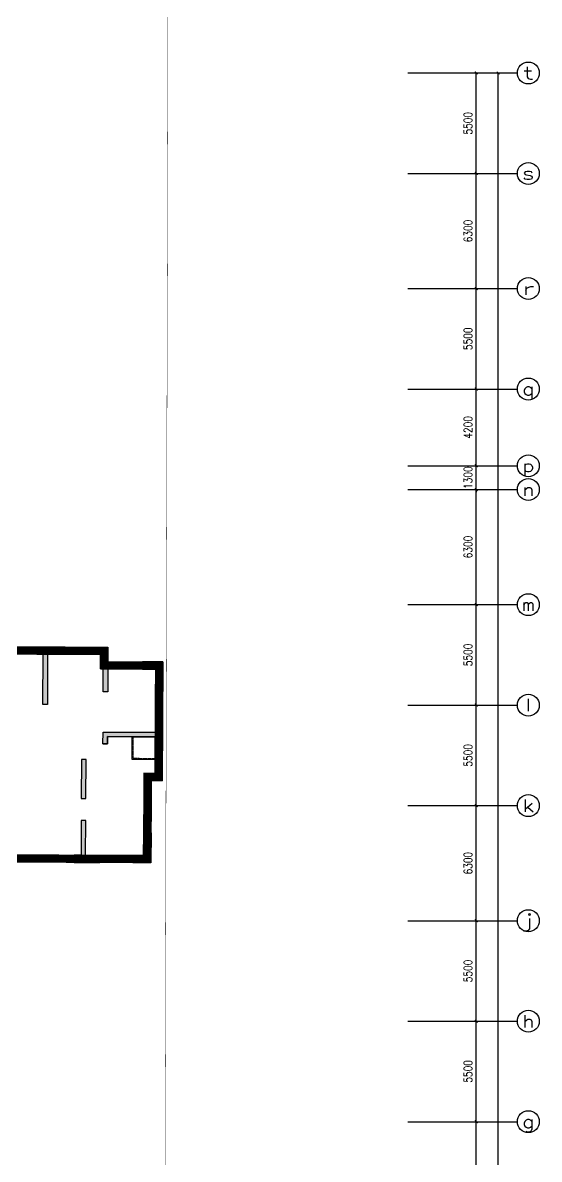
# Model space of a CAD drawing. Extents: x -1348811 to 123514, y -640545 to 749356.
# Drawn here: x -492066 to -463787, y -75716 to -13509 of the extents above; entities that cross this region are included whole.
import ezdxf
from ezdxf.enums import TextEntityAlignment as Align

# ---------------------------------------------------------------- set-up
doc = ezdxf.new("R2010")
doc.units = 0
doc.header["$LTSCALE"] = 10
doc.header["$MEASUREMENT"] = 0
doc.linetypes.add('DASH', pattern=[0.35, 0.25, -0.1])
doc.linetypes.add('DASHDOT', pattern=[25.4, 12.7, -6.35, 0, -6.35])
doc.layers.get('0').update_dxf_attribs({"linetype": 'CONTINUOUS'})
doc.layers.get('Defpoints').update_dxf_attribs({"linetype": 'CONTINUOUS'})
for name, color, linetype in [('AXIS', 3, 'CONTINUOUS'), ('AXIS_TEXT', 7, 'CONTINUOUS'), ('dxh', 252, 'CONTINUOUS'), ('dxsqt', 1, 'CONTINUOUS'), ('JPS-J-0', 6, 'CONTINUOUS'), ('PUB_HATCH', 9, 'CONTINUOUS'), ('wall', 8, 'CONTINUOUS'), ('控制线', 5, 'CONTINUOUS')]:
    doc.layers.add(name, color=color, linetype=linetype)
doc.styles.add('_TCH_AXIS', font='COMPLEX', dxfattribs={"bigfont": 'GBCBIG'})
doc.styles.add('COMPLEX', font='COMPLEX')
doc.styles.add('DIM_FONT', font='SIMPLEX', dxfattribs={"width": 0.8, "bigfont": 'HZTXT'})
doc.dimstyles.new('DIMN150', dxfattribs={"dimscale": 1.5, "dimtxt": 300, "dimasz": 100, "dimexe": 250, "dimexo": 300, "dimgap": 150, "dimtad": 1, "dimdec": 0, "dimzin": 0, "dimdsep": 46, "dimtxsty": 'DIM_FONT', "dimblk": 'ARCHTICK', "dimcen": 0.09, "dimclrt": 7, "dimazin": 2, "dimtfac": 1, "dimtdec": 0, "dimtix": 1, "dimtmove": 2, "dimatfit": 3, "dimfxl": 0, "dimtolj": 1, "dimtzin": 0, "dimarcsym": 0})

# ---------------------------------------------------------------- blocks, each defined once
blk = doc.blocks.new('_ArchTick')
at = {"color": 0, "linetype": 'ByBlock', "const_width": 0.4}
blk.add_lwpolyline([(-0.5, -0.5), (0.5, 0.5)], dxfattribs=at)
blk = doc.blocks.new('*D1962')
at = {"layer": 'AXIS', "color": 0, "lineweight": -2}
for p, q in [((-470537, -16259), (-465662, -16259)), ((-466037, -227593), (-466037, -16259)), ((-470537, -227593), (-465662, -227593))]:
    blk.add_line(p, q, dxfattribs=at)
at = {"layer": 'Defpoints', "color": 0}
for p in [(-470987, -16259), (-466037, -16259), (-470987, -227593)]:
    blk.add_point(p, dxfattribs=at)
at = {"layer": 'AXIS', "color": 0, "lineweight": -2, "xscale": 150, "yscale": 150, "zscale": 150}
for p, rotation in [((-466037, -16259), 90), ((-466037, -227593), 270)]:
    blk.add_blockref('_ArchTick', p, dxfattribs=dict(at, rotation=rotation))
at = {"layer": 'AXIS', "color": 7, "insert": (-466487, -121926), "char_height": 450, "attachment_point": 5, "rotation": 90, "style": 'DIM_FONT'}
blk.add_mtext('\\A1;211333', dxfattribs=at)
blk = doc.blocks.new('*D1991')
at = {"layer": 'AXIS', "color": 0, "lineweight": -2}
for p, q in [((-470537, -73659), (-466862, -73659)), ((-467237, -79959), (-467237, -73659)), ((-470537, -79959), (-466862, -79959))]:
    blk.add_line(p, q, dxfattribs=at)
at = {"layer": 'Defpoints', "color": 0}
for p in [(-470987, -73659), (-467237, -73659), (-470987, -79959)]:
    blk.add_point(p, dxfattribs=at)
at = {"layer": 'AXIS', "color": 0, "lineweight": -2, "xscale": 150, "yscale": 150, "zscale": 150}
for p, rotation in [((-467237, -73659), 90), ((-467237, -79959), 270)]:
    blk.add_blockref('_ArchTick', p, dxfattribs=dict(at, rotation=rotation))
at = {"layer": 'AXIS', "color": 7, "insert": (-467687, -76809), "char_height": 450, "attachment_point": 5, "rotation": 90, "style": 'DIM_FONT'}
blk.add_mtext('\\A1;6300', dxfattribs=at)
blk = doc.blocks.new('*D1992')
at = {"layer": 'AXIS', "color": 0, "lineweight": -2}
for p, q in [((-470537, -68159), (-466862, -68159)), ((-467237, -73659), (-467237, -68159)), ((-470537, -73659), (-466862, -73659))]:
    blk.add_line(p, q, dxfattribs=at)
at = {"layer": 'Defpoints', "color": 0}
for p in [(-470987, -68159), (-467237, -68159), (-470987, -73659)]:
    blk.add_point(p, dxfattribs=at)
at = {"layer": 'AXIS', "color": 0, "lineweight": -2, "xscale": 150, "yscale": 150, "zscale": 150}
for p, rotation in [((-467237, -68159), 90), ((-467237, -73659), 270)]:
    blk.add_blockref('_ArchTick', p, dxfattribs=dict(at, rotation=rotation))
at = {"layer": 'AXIS', "color": 7, "insert": (-467687, -70909), "char_height": 450, "attachment_point": 5, "rotation": 90, "style": 'DIM_FONT'}
blk.add_mtext('\\A1;5500', dxfattribs=at)
blk = doc.blocks.new('*D1993')
at = {"layer": 'AXIS', "color": 0, "lineweight": -2}
for p, q in [((-470537, -62659), (-466862, -62659)), ((-467237, -68159), (-467237, -62659)), ((-470537, -68159), (-466862, -68159))]:
    blk.add_line(p, q, dxfattribs=at)
at = {"layer": 'Defpoints', "color": 0}
for p in [(-470987, -62659), (-467237, -62659), (-470987, -68159)]:
    blk.add_point(p, dxfattribs=at)
at = {"layer": 'AXIS', "color": 0, "lineweight": -2, "xscale": 150, "yscale": 150, "zscale": 150}
for p, rotation in [((-467237, -62659), 90), ((-467237, -68159), 270)]:
    blk.add_blockref('_ArchTick', p, dxfattribs=dict(at, rotation=rotation))
at = {"layer": 'AXIS', "color": 7, "insert": (-467687, -65409), "char_height": 450, "attachment_point": 5, "rotation": 90, "style": 'DIM_FONT'}
blk.add_mtext('\\A1;5500', dxfattribs=at)
blk = doc.blocks.new('*D1994')
at = {"layer": 'AXIS', "color": 0, "lineweight": -2}
for p, q in [((-470537, -56359), (-466862, -56359)), ((-467237, -62659), (-467237, -56359)), ((-470537, -62659), (-466862, -62659))]:
    blk.add_line(p, q, dxfattribs=at)
at = {"layer": 'Defpoints', "color": 0}
for p in [(-470987, -56359), (-467237, -56359), (-470987, -62659)]:
    blk.add_point(p, dxfattribs=at)
at = {"layer": 'AXIS', "color": 0, "lineweight": -2, "xscale": 150, "yscale": 150, "zscale": 150}
for p, rotation in [((-467237, -56359), 90), ((-467237, -62659), 270)]:
    blk.add_blockref('_ArchTick', p, dxfattribs=dict(at, rotation=rotation))
at = {"layer": 'AXIS', "color": 7, "insert": (-467687, -59509), "char_height": 450, "attachment_point": 5, "rotation": 90, "style": 'DIM_FONT'}
blk.add_mtext('\\A1;6300', dxfattribs=at)
blk = doc.blocks.new('*D1995')
at = {"layer": 'AXIS', "color": 0, "lineweight": -2}
for p, q in [((-470537, -50859), (-466862, -50859)), ((-467237, -56359), (-467237, -50859)), ((-470537, -56359), (-466862, -56359))]:
    blk.add_line(p, q, dxfattribs=at)
at = {"layer": 'Defpoints', "color": 0}
for p in [(-470987, -50859), (-467237, -50859), (-470987, -56359)]:
    blk.add_point(p, dxfattribs=at)
at = {"layer": 'AXIS', "color": 0, "lineweight": -2, "xscale": 150, "yscale": 150, "zscale": 150}
for p, rotation in [((-467237, -50859), 90), ((-467237, -56359), 270)]:
    blk.add_blockref('_ArchTick', p, dxfattribs=dict(at, rotation=rotation))
at = {"layer": 'AXIS', "color": 7, "insert": (-467687, -53609), "char_height": 450, "attachment_point": 5, "rotation": 90, "style": 'DIM_FONT'}
blk.add_mtext('\\A1;5500', dxfattribs=at)
blk = doc.blocks.new('*D1914')
at = {"layer": 'AXIS', "color": 0, "lineweight": -2}
for p, q in [((-470537, -45359), (-466862, -45359)), ((-467237, -50859), (-467237, -45359)), ((-470537, -50859), (-466862, -50859))]:
    blk.add_line(p, q, dxfattribs=at)
at = {"layer": 'Defpoints', "color": 0}
for p in [(-470987, -45359), (-467237, -45359), (-470987, -50859)]:
    blk.add_point(p, dxfattribs=at)
at = {"layer": 'AXIS', "color": 0, "lineweight": -2, "xscale": 150, "yscale": 150, "zscale": 150}
for p, rotation in [((-467237, -45359), 90), ((-467237, -50859), 270)]:
    blk.add_blockref('_ArchTick', p, dxfattribs=dict(at, rotation=rotation))
at = {"layer": 'AXIS', "color": 7, "insert": (-467687, -48109), "char_height": 450, "attachment_point": 5, "rotation": 90, "style": 'DIM_FONT'}
blk.add_mtext('\\A1;5500', dxfattribs=at)
blk = doc.blocks.new('*D1915')
at = {"layer": 'AXIS', "color": 0, "lineweight": -2}
for p, q in [((-470537, -39059), (-466862, -39059)), ((-467237, -45359), (-467237, -39059)), ((-470537, -45359), (-466862, -45359))]:
    blk.add_line(p, q, dxfattribs=at)
at = {"layer": 'Defpoints', "color": 0}
for p in [(-470987, -39059), (-467237, -39059), (-470987, -45359)]:
    blk.add_point(p, dxfattribs=at)
at = {"layer": 'AXIS', "color": 0, "lineweight": -2, "xscale": 150, "yscale": 150, "zscale": 150}
for p, rotation in [((-467237, -39059), 90), ((-467237, -45359), 270)]:
    blk.add_blockref('_ArchTick', p, dxfattribs=dict(at, rotation=rotation))
at = {"layer": 'AXIS', "color": 7, "insert": (-467687, -42209), "char_height": 450, "attachment_point": 5, "rotation": 90, "style": 'DIM_FONT'}
blk.add_mtext('\\A1;6300', dxfattribs=at)
blk = doc.blocks.new('*D1916')
at = {"layer": 'AXIS', "color": 0, "lineweight": -2}
for p, q in [((-470537, -37759), (-466862, -37759)), ((-467237, -37759), (-467237, -37609)), ((-467237, -39059), (-467237, -37759)), ((-470537, -39059), (-466862, -39059)), ((-467237, -39059), (-467237, -39209))]:
    blk.add_line(p, q, dxfattribs=at)
at = {"layer": 'Defpoints', "color": 0}
for p in [(-470987, -37759), (-467237, -37759), (-470987, -39059)]:
    blk.add_point(p, dxfattribs=at)
at = {"layer": 'AXIS', "color": 0, "lineweight": -2, "xscale": 150, "yscale": 150, "zscale": 150}
for p, rotation in [((-467237, -37759), 270), ((-467237, -39059), 90)]:
    blk.add_blockref('_ArchTick', p, dxfattribs=dict(at, rotation=rotation))
at = {"layer": 'AXIS', "color": 7, "insert": (-467687, -38409), "char_height": 450, "attachment_point": 5, "rotation": 90, "style": 'DIM_FONT'}
blk.add_mtext('\\A1;1300', dxfattribs=at)
blk = doc.blocks.new('*D1917')
at = {"layer": 'AXIS', "color": 0, "lineweight": -2}
for p, q in [((-470537, -33559), (-466862, -33559)), ((-467237, -37759), (-467237, -33559)), ((-470537, -37759), (-466862, -37759))]:
    blk.add_line(p, q, dxfattribs=at)
at = {"layer": 'Defpoints', "color": 0}
for p in [(-470987, -33559), (-467237, -33559), (-470987, -37759)]:
    blk.add_point(p, dxfattribs=at)
at = {"layer": 'AXIS', "color": 0, "lineweight": -2, "xscale": 150, "yscale": 150, "zscale": 150}
for p, rotation in [((-467237, -33559), 90), ((-467237, -37759), 270)]:
    blk.add_blockref('_ArchTick', p, dxfattribs=dict(at, rotation=rotation))
at = {"layer": 'AXIS', "color": 7, "insert": (-467687, -35659), "char_height": 450, "attachment_point": 5, "rotation": 90, "style": 'DIM_FONT'}
blk.add_mtext('\\A1;4200', dxfattribs=at)
blk = doc.blocks.new('*D1918')
at = {"layer": 'AXIS', "color": 0, "lineweight": -2}
for p, q in [((-470537, -28059), (-466862, -28059)), ((-467237, -33559), (-467237, -28059)), ((-470537, -33559), (-466862, -33559))]:
    blk.add_line(p, q, dxfattribs=at)
at = {"layer": 'Defpoints', "color": 0}
for p in [(-470987, -28059), (-467237, -28059), (-470987, -33559)]:
    blk.add_point(p, dxfattribs=at)
at = {"layer": 'AXIS', "color": 0, "lineweight": -2, "xscale": 150, "yscale": 150, "zscale": 150}
for p, rotation in [((-467237, -28059), 90), ((-467237, -33559), 270)]:
    blk.add_blockref('_ArchTick', p, dxfattribs=dict(at, rotation=rotation))
at = {"layer": 'AXIS', "color": 7, "insert": (-467687, -30809), "char_height": 450, "attachment_point": 5, "rotation": 90, "style": 'DIM_FONT'}
blk.add_mtext('\\A1;5500', dxfattribs=at)
blk = doc.blocks.new('*D1919')
at = {"layer": 'AXIS', "color": 0, "lineweight": -2}
for p, q in [((-470537, -21759), (-466862, -21759)), ((-467237, -28059), (-467237, -21759)), ((-470537, -28059), (-466862, -28059))]:
    blk.add_line(p, q, dxfattribs=at)
at = {"layer": 'Defpoints', "color": 0}
for p in [(-470987, -21759), (-467237, -21759), (-470987, -28059)]:
    blk.add_point(p, dxfattribs=at)
at = {"layer": 'AXIS', "color": 0, "lineweight": -2, "xscale": 150, "yscale": 150, "zscale": 150}
for p, rotation in [((-467237, -21759), 90), ((-467237, -28059), 270)]:
    blk.add_blockref('_ArchTick', p, dxfattribs=dict(at, rotation=rotation))
at = {"layer": 'AXIS', "color": 7, "insert": (-467687, -24909), "char_height": 450, "attachment_point": 5, "rotation": 90, "style": 'DIM_FONT'}
blk.add_mtext('\\A1;6300', dxfattribs=at)
blk = doc.blocks.new('*D1920')
at = {"layer": 'AXIS', "color": 0, "lineweight": -2}
for p, q in [((-470537, -16259), (-466862, -16259)), ((-467237, -21759), (-467237, -16259)), ((-470537, -21759), (-466862, -21759))]:
    blk.add_line(p, q, dxfattribs=at)
at = {"layer": 'Defpoints', "color": 0}
for p in [(-470987, -16259), (-467237, -16259), (-470987, -21759)]:
    blk.add_point(p, dxfattribs=at)
at = {"layer": 'AXIS', "color": 0, "lineweight": -2, "xscale": 150, "yscale": 150, "zscale": 150}
for p, rotation in [((-467237, -16259), 90), ((-467237, -21759), 270)]:
    blk.add_blockref('_ArchTick', p, dxfattribs=dict(at, rotation=rotation))
at = {"layer": 'AXIS', "color": 7, "insert": (-467687, -19009), "char_height": 450, "attachment_point": 5, "rotation": 90, "style": 'DIM_FONT'}
blk.add_mtext('\\A1;5500', dxfattribs=at)
blk = doc.blocks.new('_AXISO')
blk.add_circle((0, 0), 0.5)
at = {"layer": 'AXIS_TEXT', "style": 'COMPLEX', "width": 1.041667}
blk.add_attdef('A', text='', height=0.56, dxfattribs=at).set_placement((-0.25, -0.28), (0.25, -0.28), align=Align.FIT)
blk = doc.blocks.new('f-fjg')
at = {"layer": 'dxh'}
for points in [[(17800, 3800), (15050, 3800), (15050, 3100), (15300, 3100), (15300, 3400), (17400, 3400), (17400, 1900), (15050, 1900), (15050, 1175), (15300, 1175), (15300, 1700), (17400, 1700), (17400, -450), (15300, -450), (15300, 75), (15050, 75), (15050, -1175), (15300, -1175), (15300, -650), (17650, -650), (17650, 400), (18700, 400), (18700, 800), (17800, 800)], [(10150, -800), (10400, -800), (10400, 3100), (11000, 3100), (11000, 3500), (10000, 3500), (10000, 800), (9100, 800), (9100, 400), (10150, 400)], [(12900, -2900), (13150, -2900), (13150, 2000), (12900, 2000)], [(11750, 1800), (11550, 1800), (11550, -2360), (11750, -2360)], [(3000, 800), (4150, 800), (4150, 400), (3400, 400), (3400, -400), (3250, -400), (3250, -1650), (3000, -1650), (3000, -400), (2700, -400), (2700, 0), (3000, 0)], [(5350, 800), (5350, 400), (6300, 400), (6300, -2350), (6550, -2350), (6550, 400), (6900, 400), (6900, 800)], [(20900, 800), (20900, 400), (21250, 400), (21250, -2350), (21500, -2350), (21500, 400), (22450, 400), (22450, 800)], [(24800, 800), (23650, 800), (23650, 400), (24400, 400), (24400, -400), (24550, -400), (24550, -1650), (24800, -1650), (24800, -400), (25100, -400), (25100, 0), (24800, 0)], [(400, -400), (1100, -400), (1100, 0), (0, 0), (0, -2000), (400, -2000)], [(27400, -400), (27400, -2000), (27800, -2000), (27800, 0), (26700, 0), (26700, -400)], [(8400, -3850), (8400, -4100), (10400, -4100), (10400, -3900), (11550, -3900), (11550, -4100), (13150, -4100), (13150, -3900), (11750, -3900), (11750, -3700), (10400, -3700), (10400, -2150), (10150, -2150), (10150, -3850)], [(17400, -4100), (19400, -4100), (19400, -3850), (17650, -3850), (17650, -2150), (17400, -2150), (17400, -2800), (15300, -2800), (15300, -2275), (15050, -2275), (15050, -3000), (17400, -3000)], [(400, -4100), (3000, -4100), (3000, -4500), (3250, -4500), (3250, -3850), (0, -3850), (0, -4750), (400, -4750)], [(24550, -3850), (24550, -4500), (24800, -4500), (24800, -4100), (27400, -4100), (27400, -4750), (27800, -4750), (27800, -3850)], [(4175, -7500), (4425, -7500), (4425, -5350), (4175, -5350)], [(8350, -6500), (8600, -6500), (8600, -5600), (11250, -5600), (11250, -6000), (11500, -6000), (11500, -5600), (13100, -5600), (13100, -5350), (8350, -5350)], [(19200, -5600), (19200, -6500), (19450, -6500), (19450, -5350), (15200, -5350), (15200, -5600)], [(23625, -5350), (23375, -5350), (23375, -7500), (23625, -7500)], [(600, -6500), (600, -7950), (1000, -7950), (1000, -6500), (1000, -6100), (400, -6100), (400, -5650), (0, -5650), (0, -6500)], [(27800, -6500), (27800, -5650), (27400, -5650), (27400, -6100), (26800, -6100), (26800, -6500), (26800, -7950), (27200, -7950), (27200, -6500)], [(3400, -10600), (3400, -11000), (4800, -11000), (4800, -10600), (4425, -10600), (4425, -8700), (4175, -8700), (4175, -10600)], [(8350, -10600), (8000, -10600), (8000, -11000), (8600, -11000), (8600, -8700), (8350, -8700)], [(19200, -11000), (19800, -11000), (19800, -10600), (19450, -10600), (19450, -8400), (19200, -8400)], [(23375, -10600), (23000, -10600), (23000, -11000), (24400, -11000), (24400, -10600), (23625, -10600), (23625, -8700), (23375, -8700)], [(1000, -9350), (600, -9350), (600, -11000), (1600, -11000), (1600, -10600), (1000, -10600)], [(10600, -9850), (11500, -9850), (11500, -9600), (10200, -9600), (10200, -14000), (10800, -14000), (10800, -13600), (10600, -13600)], [(17900, -9600), (15250, -9600), (15250, -9850), (17500, -9850), (17500, -11000), (17900, -11000)], [(26800, -10600), (26200, -10600), (26200, -11000), (27200, -11000), (27200, -9350), (26800, -9350)], [(15100, -14000), (15100, -13600), (14350, -13600), (14350, -12250), (14100, -12250), (14100, -13600), (13700, -13600), (13700, -14000)], [(17900, -12250), (17500, -12250), (17500, -13600), (16900, -13600), (16900, -14000), (17900, -14000)]]:
    blk.add_hatch(color=256, dxfattribs=at).paths.add_polyline_path(points)
at = {"layer": 'dxsqt'}
for points in [[(15050, 3100), (15050, 3800), (17800, 3800), (17800, 800), (18700, 800), (18700, 400), (17650, 400), (17650, -650), (15300, -650), (15300, -1175), (15050, -1175), (15050, 75), (15300, 75), (15300, -450), (17400, -450), (17400, 1700), (15300, 1700), (15300, 1175), (15050, 1175), (15050, 1900), (17400, 1900), (17400, 3400), (15300, 3400), (15300, 3100), (15050, 3100)], [(10400, 3100), (10400, -800), (10150, -800), (10150, 400), (9100, 400), (9100, 800), (10000, 800), (10000, 3500), (11000, 3500), (11000, 3100), (10400, 3100)], [(3400, 400), (4150, 400), (4150, 800), (3000, 800), (3000, 0), (2700, 0), (2700, -400), (3000, -400), (3000, -1650), (3250, -1650), (3250, -400), (3400, -400), (3400, 400)], [(6900, 800), (6900, 400), (6550, 400), (6550, -2350), (6300, -2350), (6300, 400), (5350, 400), (5350, 800), (6900, 800)], [(21250, 400), (20900, 400), (20900, 800), (22450, 800), (22450, 400), (21500, 400), (21500, -2350), (21250, -2350), (21250, 400)], [(24400, 400), (23650, 400), (23650, 800), (24800, 800), (24800, 0), (25100, 0), (25100, -400), (24800, -400), (24800, -1650), (24550, -1650), (24550, -400), (24400, -400), (24400, 400)], [(400, -400), (400, -2000), (0, -2000), (0, 0), (1100, 0), (1100, -400), (400, -400)], [(27800, 0), (26700, 0), (26700, -400), (27400, -400), (27400, -2000), (27800, -2000), (27800, 0)], [(17650, -2150), (17650, -3850), (19400, -3850), (19400, -4100), (17400, -4100), (17400, -3000), (15050, -3000), (15050, -3000), (15050, -3000), (15050, -2275), (15300, -2275), (15300, -2800), (17400, -2800), (17400, -2150), (17650, -2150)], [(3250, -3850), (0, -3850), (0, -4750), (400, -4750), (400, -4100), (3000, -4100), (3000, -4500), (3250, -4500), (3250, -3850)], [(24550, -3850), (27800, -3850), (27800, -4750), (27400, -4750), (27400, -4100), (24800, -4100), (24800, -4500), (24550, -4500), (24550, -3850)], [(8350, -5350), (8350, -6500), (8600, -6500), (8600, -5600), (11250, -5600), (11250, -6000), (11500, -6000), (11500, -5600), (13100, -5600), (13100, -5350), (8350, -5350)], [(400, -5650), (400, -6100), (1000, -6100), (1000, -6500), (1000, -6500), (1000, -7950), (600, -7950), (600, -6500), (0, -6500), (0, -5650), (400, -5650)], [(27400, -6100), (26800, -6100), (26800, -6500), (26800, -6500), (26800, -7950), (27200, -7950), (27200, -6500), (27800, -6500), (27800, -5650), (27400, -5650), (27400, -6100)], [(3400, -10600), (3400, -11000), (4800, -11000), (4800, -10600), (4425, -10600), (4425, -8700), (4175, -8700), (4175, -10600), (3400, -10600)], [(19200, -11000), (19800, -11000), (19800, -10600), (19450, -10600), (19450, -8400), (19200, -8400), (19200, -11000)], [(23375, -10600), (23000, -10600), (23000, -11000), (24400, -11000), (24400, -10600), (23625, -10600), (23625, -8700), (23375, -8700), (23375, -10600)], [(1000, -10600), (1000, -9350), (600, -9350), (600, -11000), (1600, -11000), (1600, -10600), (1000, -10600)], [(10200, -14000), (10800, -14000), (10800, -13600), (10600, -13600), (10600, -9850), (11500, -9850), (11500, -9600), (10200, -9600), (10200, -14000)], [(17900, -11000), (17500, -11000), (17500, -9850), (15250, -9850), (15250, -9600), (17900, -9600), (17900, -11000)], [(26200, -10600), (26800, -10600), (26800, -9350), (27200, -9350), (27200, -11000), (26200, -11000), (26200, -10600)], [(13700, -13600), (14100, -13600), (14100, -12250), (14350, -12250), (14350, -13600), (15100, -13600), (15100, -14000), (13700, -14000), (13700, -13600)], [(16900, -13600), (16900, -14000), (17900, -14000), (17900, -12250), (17500, -12250), (17500, -13600), (16900, -13600)]]:
    blk.add_lwpolyline(points, dxfattribs=at)
for points in [[(12900, 2000), (13150, 2000), (13150, -2900), (12900, -2900)], [(11750, 1800), (11750, -2360), (11550, -2360), (11550, 1800)], [(11750, 1800), (11750, -2360), (11550, -2360), (11550, 1800)], [(10400, -4100), (10400, -3900), (11550, -3900), (11550, -4100), (13150, -4100), (13150, -3900), (11750, -3900), (11750, -3700), (10400, -3700), (10400, -2150), (10150, -2150), (10150, -3850), (8400, -3850), (8400, -4100)], [(4425, -5350), (4425, -7500), (4175, -7500), (4175, -5350)], [(19200, -6500), (19200, -5600), (15200, -5600), (15200, -5350), (19450, -5350), (19450, -6500)], [(23375, -7500), (23625, -7500), (23625, -5350), (23375, -5350)], [(8000, -10600), (8350, -10600), (8350, -8700), (8600, -8700), (8600, -11000), (8000, -11000)]]:
    blk.add_lwpolyline(points, close=True, dxfattribs=at)

msp = doc.modelspace()

# ---------------------------------------------------------------- linework, layer by layer
at = {"layer": 'AXIS'}
for p, q in [((-470986.8, -16259.4), (-464986.8, -16259.4)), ((-470986.8, -21759.4), (-464986.8, -21759.4)), ((-470986.8, -28059.4), (-464986.8, -28059.4)), ((-470986.8, -33559.4), (-464986.8, -33559.4)), ((-470986.8, -37759.4), (-464986.8, -37759.4)), ((-470986.8, -39059.4), (-464986.8, -39059.4)), ((-470986.8, -45359.4), (-464986.8, -45359.4)), ((-470986.8, -50859.4), (-464986.8, -50859.4)), ((-470986.8, -56359.4), (-464986.8, -56359.4)), ((-470986.8, -62659.4), (-464986.8, -62659.4)), ((-470986.8, -68159.4), (-464986.8, -68159.4)), ((-470986.8, -73659.4), (-464986.8, -73659.4))]:
    msp.add_line(p, q, dxfattribs=at)
at = {"layer": 'JPS-J-0'}
msp.add_lwpolyline([(-486070.4, -52588.1), (-484820.4, -52592.9), (-484825.2, -53842.9), (-486075.2, -53838.1)], close=True, dxfattribs=at)
at = {"layer": 'JPS-J-0', "linetype": 'DASH'}
msp.add_lwpolyline([(-486020.4, -52588.3), (-484820.4, -52592.9), (-484825, -53792.9), (-486025, -53788.3)], close=True, dxfattribs=at)
at = {"layer": 'PUB_HATCH', "const_width": 400}
msp.add_lwpolyline([(-498566.7, -44639.7), (-498567.5, -44839.7), (-494590.5, -44855.1), (-494602.1, -47855.1), (-487602.2, -47882.1), (-487605.3, -48682.1), (-484605.3, -48693.7), (-484628.9, -54793.7), (-485228.9, -54791.4), (-485246.3, -59291.3), (-494546.2, -59255.4), (-494557.8, -62255.3), (-498065.8, -62241.8), (-498065.8, -62241.8)], dxfattribs=at)
at = {"layer": 'wall'}
for p, q in [((-487671.9, -52981.9), (-487669.4, -52331.9)), ((-487669.4, -52331.9), (-484819.4, -52342.9)), ((-487421.9, -52982.9), (-487420.4, -52582.9)), ((-487420.4, -52582.9), (-484820.4, -52592.9)), ((-484819.4, -52342.9), (-484820.4, -52592.9)), ((-487671.9, -52981.9), (-487421.9, -52982.9))]:
    msp.add_line(p, q, dxfattribs=at)
for points in [[(-498766.7, -44638.9), (-498768.3, -45038.9), (-494791.3, -45054.3), (-494802.9, -48054.3), (-487803, -48081.4), (-487806.1, -48881.3), (-484806.1, -48892.9), (-484828.1, -54592.9), (-485428.1, -54590.6), (-485445.5, -59090.5), (-494745.4, -59054.6), (-494757.1, -62054.6), (-498265, -62041), (-498265.8, -62241)], [(-498366.7, -44640.5), (-498366.7, -44640.5), (-494389.8, -44655.9), (-494401.4, -47655.8), (-487401.4, -47682.9), (-487404.5, -48482.9), (-484404.5, -48494.5), (-484429.7, -54994.4), (-485029.7, -54992.1), (-485047.1, -59492.1), (-494347, -59456.1), (-494358.6, -62456.1), (-497866.6, -62442.5), (-497865.8, -62242.5)]]:
    msp.add_lwpolyline(points, dxfattribs=at)
at = {"layer": '控制线', "color": 1, "linetype": 'DASHDOT', "ltscale": 0.1, "const_width": 20}
msp.add_lwpolyline([(-596505.6, -14825.6), (-490113.6, 21088.3), (-484038.8, 16611.3), (-484686, -239220.3), (-493861.2, -248362.2), (-596766.1, -248247.3)], close=True, dxfattribs=at)

# ---------------------------------------------------------------- block references
at = {"layer": 'AXIS'}
ref = msp.add_blockref('_AXISO', (-464386.8, -16259.4), dxfattribs=dict(at, xscale=1200, yscale=1200, zscale=1200))
ref.add_attrib('A', 't', dxfattribs={"layer": 'AXIS_TEXT', "height": 678.8, "style": '_TCH_AXIS', "width": 1.909091}).set_placement((-464726.3, -16598.8), (-464047.4, -16598.8), align=Align.FIT)
ref = msp.add_blockref('_AXISO', (-464386.8, -21759.4), dxfattribs=dict(at, xscale=1200, yscale=1200, zscale=1200))
ref.add_attrib('A', 's', dxfattribs={"layer": 'AXIS_TEXT', "height": 678.8, "style": '_TCH_AXIS', "width": 1.909091}).set_placement((-464726.3, -22098.8), (-464047.4, -22098.8), align=Align.FIT)
ref = msp.add_blockref('_AXISO', (-464386.8, -28059.4), dxfattribs=dict(at, xscale=1200, yscale=1200, zscale=1200))
ref.add_attrib('A', 'r', dxfattribs={"layer": 'AXIS_TEXT', "height": 678.8, "style": '_TCH_AXIS', "width": 1.615385}).set_placement((-464726.3, -28398.8), (-464047.4, -28398.8), align=Align.FIT)
ref = msp.add_blockref('_AXISO', (-464386.8, -33559.4), dxfattribs=dict(at, xscale=1200, yscale=1200, zscale=1200))
ref.add_attrib('A', 'q', dxfattribs={"layer": 'AXIS_TEXT', "height": 678.8, "style": '_TCH_AXIS', "width": 1.3125}).set_placement((-464726.3, -33898.8), (-464047.4, -33898.8), align=Align.FIT)
ref = msp.add_blockref('_AXISO', (-464386.8, -37759.4), dxfattribs=dict(at, xscale=1200, yscale=1200, zscale=1200))
ref.add_attrib('A', 'p', dxfattribs={"layer": 'AXIS_TEXT', "height": 678.8, "style": '_TCH_AXIS', "width": 1.3125}).set_placement((-464726.3, -38098.8), (-464047.4, -38098.8), align=Align.FIT)
ref = msp.add_blockref('_AXISO', (-464386.8, -39059.4), dxfattribs=dict(at, xscale=1200, yscale=1200, zscale=1200))
ref.add_attrib('A', 'n', dxfattribs={"layer": 'AXIS_TEXT', "height": 678.8, "style": '_TCH_AXIS', "width": 1.166667}).set_placement((-464726.3, -39398.8), (-464047.4, -39398.8), align=Align.FIT)
ref = msp.add_blockref('_AXISO', (-464386.8, -45359.4), dxfattribs=dict(at, xscale=1200, yscale=1200, zscale=1200))
ref.add_attrib('A', 'm', dxfattribs={"layer": 'AXIS_TEXT', "height": 678.8, "style": '_TCH_AXIS', "width": 0.724138}).set_placement((-464726.3, -45698.8), (-464047.4, -45698.8), align=Align.FIT)
ref = msp.add_blockref('_AXISO', (-464386.8, -50859.4), dxfattribs=dict(at, xscale=1200, yscale=1200, zscale=1200))
ref.add_attrib('A', 'l', dxfattribs={"layer": 'AXIS_TEXT', "height": 678.8, "style": '_TCH_AXIS', "width": 3}).set_placement((-464726.3, -51198.8), (-464047.4, -51198.8), align=Align.FIT)
ref = msp.add_blockref('_AXISO', (-464386.8, -56359.4), dxfattribs=dict(at, xscale=1200, yscale=1200, zscale=1200))
ref.add_attrib('A', 'k', dxfattribs={"layer": 'AXIS_TEXT', "height": 678.8, "style": '_TCH_AXIS', "width": 1.235294}).set_placement((-464726.3, -56698.8), (-464047.4, -56698.8), align=Align.FIT)
ref = msp.add_blockref('_AXISO', (-464386.8, -62659.4), dxfattribs=dict(at, xscale=1200, yscale=1200, zscale=1200))
ref.add_attrib('A', 'j', dxfattribs={"layer": 'AXIS_TEXT', "height": 678.8, "style": '_TCH_AXIS', "width": 3.5}).set_placement((-464726.3, -62998.8), (-464047.4, -62998.8), align=Align.FIT)
ref = msp.add_blockref('_AXISO', (-464386.8, -68159.4), dxfattribs=dict(at, xscale=1200, yscale=1200, zscale=1200))
ref.add_attrib('A', 'h', dxfattribs={"layer": 'AXIS_TEXT', "height": 678.8, "style": '_TCH_AXIS', "width": 1.166667}).set_placement((-464726.3, -68498.8), (-464047.4, -68498.8), align=Align.FIT)
ref = msp.add_blockref('_AXISO', (-464386.8, -73659.4), dxfattribs=dict(at, xscale=1200, yscale=1200, zscale=1200))
ref.add_attrib('A', 'g', dxfattribs={"layer": 'AXIS_TEXT', "height": 678.8, "style": '_TCH_AXIS', "width": 1.5}).set_placement((-464726.3, -73998.8), (-464047.4, -73998.8), align=Align.FIT)
at = {"layer": 'dxh', "rotation": 359.7784451201663}
msp.add_blockref('f-fjg', (-512204.3, -48387), dxfattribs=at)

# ---------------------------------------------------------------- dimensions: what is measured, and where the dimension line sits
at = {"layer": 'AXIS'}
for p1, p2, distance, picture, middle in [((-470986.8408, -227592.8565), (-470986.8408, -16259.4328), -4950, '*D1962', (-466486.8408, -121926.1446)), ((-470986.8, -21759.4), (-470986.8, -16259.4), -3750, '*D1920', (-467686.8, -19009.4)), ((-470986.8, -28059.4), (-470986.8, -21759.4), -3750, '*D1919', (-467686.8, -24909.4)), ((-470986.8, -33559.4), (-470986.8, -28059.4), -3750, '*D1918', (-467686.8, -30809.4)), ((-470986.8, -37759.4), (-470986.8, -33559.4), -3750, '*D1917', (-467686.8, -35659.4)), ((-470986.8, -39059.4), (-470986.8, -37759.4), -3750, '*D1916', (-467686.8, -38409.4)), ((-470986.8, -45359.4), (-470986.8, -39059.4), -3750, '*D1915', (-467686.8, -42209.4)), ((-470986.8, -50859.4), (-470986.8, -45359.4), -3750, '*D1914', (-467686.8, -48109.4)), ((-470986.8, -56359.4), (-470986.8, -50859.4), -3750, '*D1995', (-467686.8, -53609.4)), ((-470986.8, -62659.4), (-470986.8, -56359.4), -3750, '*D1994', (-467686.8, -59509.4)), ((-470986.8, -68159.4), (-470986.8, -62659.4), -3750, '*D1993', (-467686.8, -65409.4)), ((-470986.8, -73659.4), (-470986.8, -68159.4), -3750, '*D1992', (-467686.8, -70909.4)), ((-470986.8, -79959.4), (-470986.8, -73659.4), -3750, '*D1991', (-467686.8, -76809.4))]:
    dim = msp.add_aligned_dim(p1=p1, p2=p2, distance=distance, dimstyle='DIMN150', dxfattribs=at)
    dim.commit()
    dim.dimension.update_dxf_attribs({"geometry": picture, "text_midpoint": middle})

doc.saveas('drawing.dxf')
